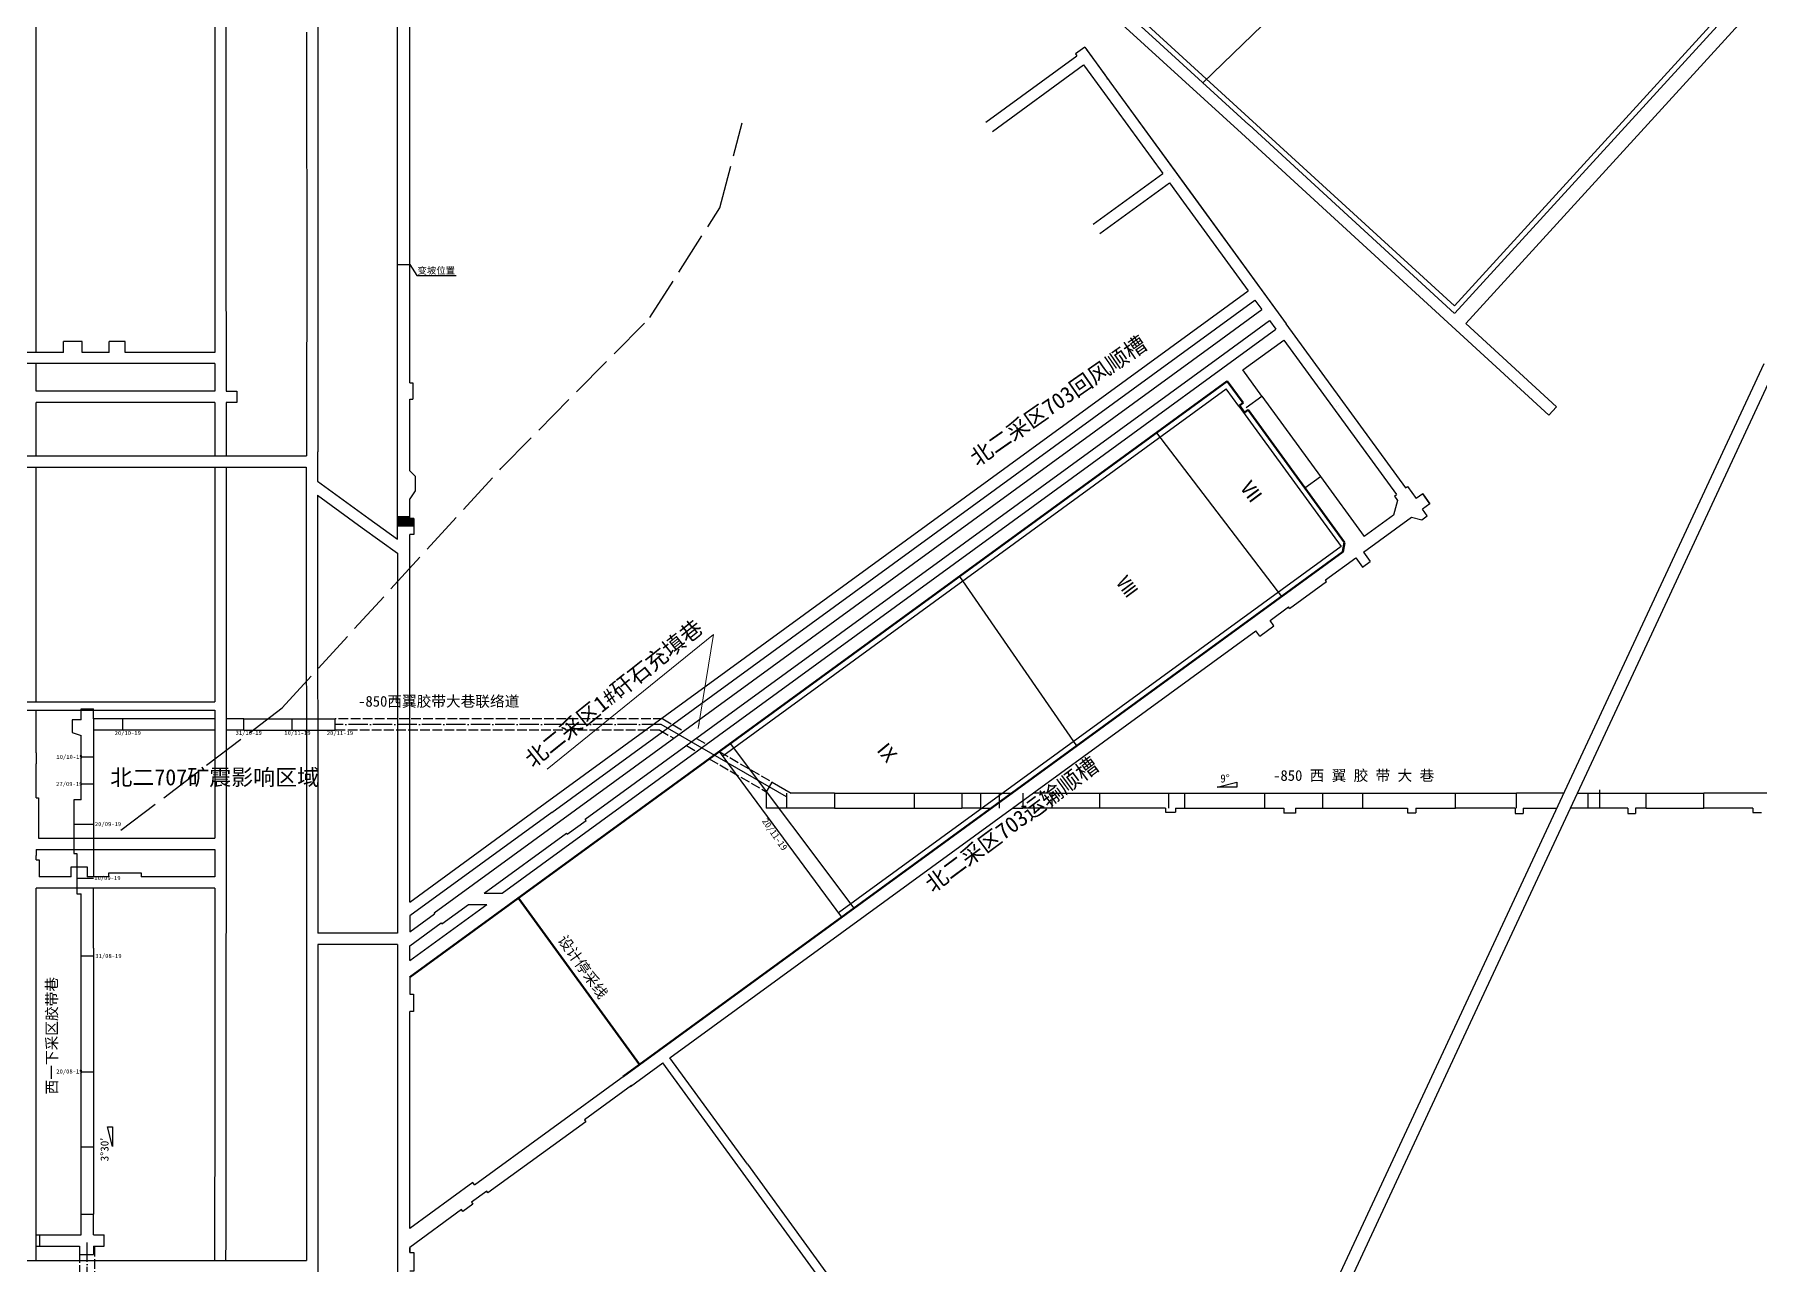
# Model space of a CAD drawing. Header units: millimetres. Extents: x 41513366 to 41522434, y 4590966 to 4600634.
# Drawn here: x 41518487 to 41519129, y 4596142 to 4596599 of the extents above; entities that cross this region are included whole.
import ezdxf

# ---------------------------------------------------------------- set-up
doc = ezdxf.new("R2010")
doc.units = ezdxf.units.MM
for name, pattern in [('ACAD_ISO02W100', [15, 12, -3]), ('ACAD_ISO04W100', [30, 24, -3, 0, -3]), ('SJHD', [10, 8, -2])]:
    doc.linetypes.add(name, pattern=pattern)
doc.layers.get('0').update_dxf_attribs({"lineweight": 18})
for name, color, linetype, lineweight in [('12煤巷道', 7, 'Continuous', 18), ('2014年工作面月末位置', 150, 'Continuous', 18), ('2016年12煤进尺', 7, 'Continuous', 18), ('7煤工作面编号', 7, 'Continuous', 18), ('7煤巷道', 6, 'Continuous', 18), ('7煤巷道名称', 6, 'Continuous', 18), ('停采线', 255, 'Continuous', 18), ('图纸改动标记', 2, 'Continuous', 18), ('岩巷', 30, 'Continuous', 18), ('岩巷巷道名称', 30, 'Continuous', 18), ('工作面月末位置', 7, 'Continuous', 18), ('设计', 4, 'Continuous', 18), ('采空区工作面颜色', 6, 'Continuous', 18)]:
    doc.layers.add(name, color=color, linetype=linetype, lineweight=lineweight)
doc.styles.add('仿宋_GB2312', font='')
doc.styles.add('正体', font='')
doc.styles.add('正等线体', font='simhei.ttf')
doc.styles.get('仿宋_GB2312').set_extended_font_data('宋体')
doc.styles.get('正体').set_extended_font_data('宋体')

# ---------------------------------------------------------------- blocks, each defined once
blk = doc.blocks.new('*X51')
at = {"layer": '图纸改动标记', "linetype": 'Continuous', "lineweight": 15, "ltscale": 2}
blk.add_hatch(color=0, dxfattribs=at).paths.add_polyline_path([(41518734.24, 4596340.98), (41518734.31, 4596342.99), (41518734.81, 4596342.91)], flags=0)
at = {"layer": '图纸改动标记', "color": 0, "linetype": 'Continuous', "lineweight": 15, "ltscale": 2}
for p, q in [((41518739.89, 4596376.04), (41518678.03, 4596325.89)), ((41518734.24, 4596340.98), (41518739.89, 4596376.04))]:
    blk.add_line(p, q, dxfattribs=at)
at = {"layer": '图纸改动标记', "color": 0, "lineweight": 15, "ltscale": 2}
blk.add_line((41518678.03, 4596325.89), (41518678.03, 4596325.89), dxfattribs=at)

msp = doc.modelspace()

# ---------------------------------------------------------------- hatches: boundary and pattern name
at = {"layer": '2016年12煤进尺', "lineweight": -3, "ltscale": 2}
msp.add_hatch(color=3, dxfattribs=at).paths.add_polyline_path([(41518628.384, 4596419.166), (41518626.884, 4596419.166), (41518626.884, 4596420.1058), (41518622.284, 4596420.1058), (41518622.284, 4596416.1058), (41518628.384, 4596416.1058)], flags=0)

# ---------------------------------------------------------------- linework, layer by layer
at = {"color": 6, "lineweight": -3, "ltscale": 0.001}
for p, q in [((41518938.151, 4596460.4275), (41518943.9708, 4596464.6667)), ((41518959.9354, 4596430.5204), (41518965.7552, 4596434.7596))]:
    msp.add_line(p, q, dxfattribs=at)
at = {"color": 150, "linetype": 'ByBlock', "lineweight": -3, "ltscale": 0.5}
for p, q in [((41518951.3874, 4596390.1487), (41518904.8686, 4596451.0309)), ((41518831.4176, 4596397.5307), (41518875.0278, 4596334.5304)), ((41518792.2754, 4596274.2546), (41518746.2577, 4596335.5006))]:
    msp.add_line(p, q, dxfattribs=at)
at = {"color": 30, "linetype": 'ByBlock', "lineweight": -3, "ltscale": 0.5}
for p, q in [((41518520.2, 4596340.393), (41518520.2, 4596344.593)), ((41518565.2, 4596340.393), (41518565.2, 4596344.593)), ((41518583.2, 4596340.393), (41518583.2, 4596344.593)), ((41518599.2, 4596340.393), (41518599.2, 4596344.5955)), ((41518759.548, 4596317.2351), (41518761.7666, 4596321.0779)), ((41518767.095, 4596317.009), (41518767.095, 4596311.409)), ((41518767.095, 4596317.009), (41518767.095, 4596311.409)), ((41518784.903, 4596317.009), (41518784.903, 4596311.409)), ((41518814.534, 4596317.009), (41518814.534, 4596311.409)), ((41518832.312, 4596317.009), (41518832.312, 4596311.409)), ((41518839.226, 4596317.009), (41518839.226, 4596311.409)), ((41518846.14, 4596317.009), (41518846.14, 4596311.409)), ((41518855.029, 4596317.009), (41518855.029, 4596311.409)), ((41518865.894, 4596311.409), (41518865.894, 4596317.009)), ((41518883.672, 4596311.409), (41518883.672, 4596317.009)), ((41518909.352, 4596311.409), (41518909.352, 4596317.009)), ((41518915.278, 4596311.409), (41518915.278, 4596317.009)), ((41518944.909, 4596317.009), (41518944.909, 4596311.409)), ((41518966.639, 4596311.409), (41518966.639, 4596317.009)), ((41518981.454, 4596311.408), (41518981.454, 4596317.009)), ((41518504.6, 4596213.391), (41518509.2, 4596213.391)), ((41518504.6, 4596185.443), (41518509.2, 4596185.443)), ((41518504.6, 4596160.49), (41518509.2, 4596160.49)), ((41518489.265, 4596148.5), (41518489.265, 4596152.7))]:
    msp.add_line(p, q, dxfattribs=at)
at = {"color": 1, "linetype": 'ByBlock', "lineweight": -3, "ltscale": 0.5}
msp.add_line((41518767.095, 4596315.5767), (41518720.474, 4596342.493), dxfattribs=at)
at = {"color": 7, "linetype": 'ByBlock', "lineweight": -3, "ltscale": 0.5}
msp.add_line((41518787.6519, 4596270.8869), (41518742.1806, 4596332.5309), dxfattribs=at)
at = {"color": 30, "lineweight": -3, "ltscale": 0.001}
for p, q in [((41518509.2, 4596330.3248), (41518504.6, 4596330.3248)), ((41518509.2, 4596320.325), (41518504.6, 4596320.325)), ((41518509.2, 4596305.325), (41518501.9, 4596305.325)), ((41518503, 4596285.325), (41518509.2, 4596285.325)), ((41518509.2, 4596256.325), (41518504.6, 4596256.325))]:
    msp.add_line(p, q, dxfattribs=at)
at = {"color": 1, "linetype": 'SJHD', "lineweight": -3, "ltscale": 2}
msp.add_lwpolyline([(41518519.4081, 4596303.1959), (41518579.3956, 4596348.6947), (41518660.8143, 4596437.6918), (41518716.2458, 4596493.869), (41518742.2451, 4596534.6627), (41518750.5476, 4596566.3065)], dxfattribs=at)
at = {"layer": '12煤巷道', "color": 30, "lineweight": -3}
for p, q in [((41518504.6, 4596344.258), (41518504.6, 4596348.374)), ((41518504.6, 4596330.3248), (41518504.6, 4596338.458)), ((41518509.2, 4596340.393), (41518509.2, 4596330.3248)), ((41518504.6, 4596320.325), (41518504.6, 4596330.3248)), ((41518509.2, 4596330.3248), (41518509.2, 4596320.325)), ((41518509.2, 4596320.325), (41518509.2, 4596305.325)), ((41518504.6, 4596314.525), (41518501.9, 4596314.525)), ((41518501.9, 4596314.525), (41518501.9, 4596305.325)), ((41518501.9, 4596305.325), (41518501.9, 4596294.525)), ((41518509.2, 4596305.325), (41518509.2, 4596288.325)), ((41518501.9, 4596294.525), (41518503, 4596294.525)), ((41518503, 4596294.525), (41518503, 4596279.525)), ((41518509.2, 4596288.325), (41518509.2, 4596285.824)), ((41518503, 4596279.525), (41518504.6, 4596279.525)), ((41518504.6, 4596259.325), (41518504.6, 4596279.525)), ((41518509.2, 4596259.325), (41518509.2, 4596281.624)), ((41518504.6, 4596185.443), (41518504.6, 4596259.325)), ((41518509.2, 4596259.325), (41518509.2, 4596185.443)), ((41518504.6, 4596160.49), (41518504.6, 4596185.443)), ((41518509.2, 4596185.443), (41518509.2, 4596160.49)), ((41518504.6, 4596152.7), (41518504.6, 4596160.49)), ((41518509.2, 4596152.705), (41518509.2, 4596160.49)), ((41518487.9328, 4596152.7), (41518504.6, 4596152.7)), ((41518509.2, 4596152.705), (41518513.2, 4596152.705)), ((41518513.2, 4596148.505), (41518513.2, 4596152.705)), ((41518487.933, 4596148.5027), (41518503.975, 4596148.5044)), ((41518509.275, 4596148.5), (41518513.2, 4596148.505))]:
    msp.add_line(p, q, dxfattribs=at)
at = {"layer": '2014年工作面月末位置', "color": 150, "lineweight": -3}
for p, q in [((41518935.3292, 4596460.9046), (41518930.6467, 4596467.3332)), ((41518935.3292, 4596460.9046), (41518973.3914, 4596408.6503)), ((41518973.3914, 4596408.6503), (41518786.4646, 4596272.4964))]:
    msp.add_line(p, q, dxfattribs=at)
msp.add_lwpolyline([(41518743.3673, 4596330.9222), (41518930.6467, 4596467.3332)], dxfattribs=at)
at = {"layer": '2016年12煤进尺', "lineweight": -3, "ltscale": 2}
msp.add_line((41518509.2, 4596344.593), (41518509.2, 4596340.393), dxfattribs=at)
at = {"layer": '2016年12煤进尺', "color": 2, "lineweight": -3, "ltscale": 2}
for p, q in [((41519069.673, 4596317.009), (41519069.673, 4596318.2771)), ((41519069.673, 4596311.409), (41519069.673, 4596317.009))]:
    msp.add_line(p, q, dxfattribs=at)
at = {"layer": '2016年12煤进尺', "color": 1, "lineweight": 50, "ltscale": 2}
msp.add_line((41518667.3007, 4596277.9887), (41518712.4027, 4596216.0697), dxfattribs=at)
at = {"layer": '2016年12煤进尺', "color": 30, "lineweight": -3, "ltscale": 2}
for points in [[(41518927.2584, 4596319.1711), (41518934.567, 4596321.0828), (41518934.567, 4596319.1711)], [(41518516.3375, 4596185.5763), (41518514.4259, 4596192.8849), (41518516.3375, 4596192.8849)]]:
    msp.add_lwpolyline(points, close=True, dxfattribs=at)
at = {"layer": '7煤巷道', "lineweight": -3}
for p, q in [((41518487.9126, 4596480.9), (41518487.9034, 4596630.9)), ((41519119.9188, 4596609.4198), (41519015.6808, 4596495.4112)), ((41519124.0557, 4596605.6454), (41519019.7963, 4596491.6134)), ((41518841.1825, 4596566.4627), (41518875.1314, 4596591.1903)), ((41518843.6554, 4596563.0676), (41518877.6042, 4596587.7954)), ((41518877.6045, 4596587.7956), (41518885.3715, 4596577.1323)), ((41518885.3715, 4596577.1323), (41518907.0424, 4596547.3802)), ((41518888.7657, 4596579.6046), (41518952.945, 4596491.4927)), ((41518888.7658, 4596579.6046), (41518918.2084, 4596539.1827)), ((41518909.5151, 4596543.9853), (41518914.8141, 4596536.7103)), ((41518914.8141, 4596536.7103), (41518938.8353, 4596503.7315)), ((41518918.2084, 4596539.1827), (41518952.945, 4596491.4927)), ((41518941.3081, 4596500.3366), (41518943.8986, 4596496.78)), ((41518946.8424, 4596492.7385), (41518949.1974, 4596489.5052)), ((41518505.046, 4596484.9), (41518498.046, 4596484.9)), ((41518498.046, 4596480.9), (41518498.046, 4596484.9)), ((41518505.046, 4596480.9), (41518505.046, 4596484.9)), ((41518521.046, 4596484.9), (41518515.046, 4596484.9)), ((41518515.046, 4596480.9), (41518515.046, 4596484.9)), ((41518521.046, 4596480.9), (41518521.046, 4596484.9)), ((41518498.046, 4596480.9), (41517928.0719, 4596480.9)), ((41518515.046, 4596480.9), (41518505.046, 4596480.9)), ((41518554.3387, 4596480.9), (41518521.046, 4596480.9)), ((41518554.3404, 4596476.7), (41518457.931, 4596476.7)), ((41518487.9135, 4596466.462), (41518487.9129, 4596476.7)), ((41518943.9707, 4596464.6667), (41518936.9056, 4596474.3664)), ((41519080.5952, 4596369.0795), (41519130.8098, 4596476.7652)), ((41519084.7642, 4596367.1355), (41519134.9788, 4596474.8211)), ((41518626.884, 4596469.551), (41518627.984, 4596469.551)), ((41518627.984, 4596469.551), (41518627.984, 4596463.551)), ((41518487.915, 4596442.4568), (41518487.9137, 4596462.262)), ((41518626.884, 4596463.551), (41518627.984, 4596463.551)), ((41518943.9707, 4596464.6667), (41518965.7552, 4596434.7596)), ((41518457.982, 4596442.4561), (41518487.915, 4596442.4568)), ((41518487.915, 4596442.4568), (41518588.5373, 4596442.4591)), ((41518592.5645, 4596443.895), (41518592.7374, 4596443.895)), ((41518457.982, 4596438.2561), (41518487.9152, 4596438.2568)), ((41518487.9152, 4596438.2568), (41518588.3674, 4596438.2591)), ((41518487.9206, 4596351.008), (41518487.9152, 4596438.2568)), ((41518626.884, 4596436.8725), (41518628.884, 4596434.87)), ((41518628.884, 4596434.87), (41518628.884, 4596429.37)), ((41518965.7552, 4596434.7596), (41518982.0059, 4596412.4496)), ((41518628.884, 4596429.37), (41518626.884, 4596426.371)), ((41518993.2689, 4596427.4702), (41518993.9967, 4596428.0004)), ((41518997.3916, 4596430.4732), (41518998.1187, 4596431.0028)), ((41519003.7877, 4596428.3161), (41519001.3624, 4596426.5495)), ((41519003.7876, 4596428.3168), (41519006.4958, 4596424.5986)), ((41519006.4956, 4596424.5984), (41519003.7877, 4596428.3161)), ((41518992.8755, 4596420.3678), (41518982.0054, 4596412.4502)), ((41518994.4464, 4596425.8536), (41518992.8755, 4596420.3678)), ((41519006.4958, 4596424.5986), (41519003.6664, 4596422.5379)), ((41519005.4327, 4596420.113), (41519003.6664, 4596422.5379)), ((41518609.2141, 4596415.7103), (41518622.284, 4596406.2143)), ((41518611.6828, 4596419.1082), (41518622.284, 4596411.4058)), ((41518628.384, 4596419.166), (41518626.884, 4596419.166)), ((41518628.384, 4596419.166), (41518628.384, 4596413.166)), ((41518981.7225, 4596406.5542), (41518999.6249, 4596419.5941)), ((41518999.6249, 4596419.5941), (41519003.4119, 4596418.6411)), ((41519003.4119, 4596418.6411), (41519005.4327, 4596420.113)), ((41518628.384, 4596413.166), (41518626.884, 4596413.166)), ((41518967.5868, 4596396.258), (41518978.8934, 4596404.4936)), ((41518978.8934, 4596404.4936), (41518981.4251, 4596401.0179)), ((41518981.4251, 4596401.0179), (41518984.2542, 4596403.0785)), ((41518981.7225, 4596406.5542), (41518984.2542, 4596403.0785)), ((41518954.2577, 4596385.6832), (41518967.9989, 4596395.6921)), ((41518967.9989, 4596395.6921), (41518967.5868, 4596396.258)), ((41518946.9749, 4596381.2446), (41518953.8455, 4596386.249)), ((41518954.2577, 4596385.6832), (41518953.8455, 4596386.249)), ((41518723.659, 4596218.5842), (41518941.6563, 4596377.3705)), ((41518943.1281, 4596375.3497), (41518941.6563, 4596377.3705)), ((41518943.1281, 4596375.3497), (41518948.4468, 4596379.2238)), ((41518948.4468, 4596379.2238), (41518946.9749, 4596381.2446)), ((41519021.6573, 4596242.6867), (41519080.5952, 4596369.0795)), ((41519025.8263, 4596240.7427), (41519084.7642, 4596367.1355)), ((41518457.959, 4596351.008), (41518554.3444, 4596351.008)), ((41518457.9591, 4596347.808), (41518554.3443, 4596347.808)), ((41518487.9217, 4596332.045), (41518487.9208, 4596347.808)), ((41518487.9217, 4596332.045), (41518487.922, 4596327.845)), ((41518554.3441, 4596332.045), (41518554.3427, 4596327.845)), ((41518487.9228, 4596315.262), (41518487.922, 4596327.8454)), ((41518685.4926, 4596301.697), (41518692.5354, 4596306.8263)), ((41518692.5354, 4596306.8263), (41518692.2119, 4596307.2705)), ((41518685.4926, 4596301.697), (41518685.1694, 4596302.1409)), ((41518487.924, 4596296.062), (41518487.9241, 4596293.845)), ((41518487.9242, 4596292.16), (41518487.9241, 4596293.845)), ((41518554.3323, 4596296.062), (41518554.3315, 4596293.845)), ((41518500.9246, 4596285.8243), (41518489.0242, 4596285.824)), ((41518496.9246, 4596285.824), (41518489.0242, 4596285.824)), ((41518500.9246, 4596289.6248), (41518506.9246, 4596289.6248)), ((41518500.9246, 4596285.8248), (41518500.9246, 4596289.6248)), ((41518506.9246, 4596289.6248), (41518506.9246, 4596285.824)), ((41518514.9246, 4596285.824), (41518506.9246, 4596285.824)), ((41518514.9246, 4596285.824), (41518514.9246, 4596287.424)), ((41518514.9246, 4596287.424), (41518526.9246, 4596287.424)), ((41518526.9246, 4596287.424), (41518526.9246, 4596285.824)), ((41518547.889, 4596285.824), (41518526.9246, 4596285.824)), ((41518554.3289, 4596285.824), (41518547.889, 4596285.824)), ((41518487.9333, 4596143.232), (41518487.9248, 4596281.624)), ((41518547.889, 4596281.624), (41518487.9248, 4596281.624)), ((41518496.9246, 4596281.624), (41518487.9248, 4596281.624)), ((41518547.889, 4596281.624), (41518496.9246, 4596281.624)), ((41518554.3273, 4596281.624), (41518547.889, 4596281.624)), ((41518654.5446, 4596279.834), (41518661.3385, 4596279.834)), ((41518648.7784, 4596275.634), (41518655.5723, 4596275.634)), ((41518635.9201, 4596272.4544), (41518636.1556, 4596272.131)), ((41518638.6283, 4596268.7361), (41518638.8638, 4596268.4128)), ((41518622.284, 4596264.8805), (41518592.6514, 4596264.8741)), ((41518622.284, 4596260.6805), (41518592.6523, 4596260.6741)), ((41518827.083, 4595814.5363), (41519025.8263, 4596240.7427)), ((41518895.6539, 4595972.4717), (41519021.6573, 4596242.6867)), ((41518709.0688, 4596207.9569), (41518721.0724, 4596216.7001)), ((41518749.9214, 4596177.0934), (41518721.0724, 4596216.7001)), ((41518752.508, 4596178.9774), (41518723.659, 4596218.5842)), ((41518651.0156, 4596171.3636), (41518706.75, 4596211.959)), ((41518779.1093, 4596137.0214), (41518749.9214, 4596177.0934)), ((41518752.508, 4596178.9774), (41518781.6959, 4596138.9054)), ((41518650.3683, 4596172.2523), (41518626.884, 4596155.1475)), ((41518651.0159, 4596171.3632), (41518650.3683, 4596172.2523)), ((41518626.884, 4596146.1949), (41518626.884, 4596148.0949)), ((41518453.7333, 4596143.232), (41518554.1998, 4596143.232))]:
    msp.add_line(p, q, dxfattribs=at)
at = {"layer": '7煤巷道', "color": 1, "lineweight": 50}
for p, q in [((41518936.9458, 4596462.0821), (41518931.0858, 4596470.1273)), ((41518936.9458, 4596462.0822), (41518935.6525, 4596461.1401)), ((41518935.6525, 4596461.1401), (41518937.5366, 4596458.5536)), ((41518937.5366, 4596458.5536), (41518938.8298, 4596459.4956)), ((41518938.8298, 4596459.4956), (41518959.9354, 4596430.5204)), ((41518959.9354, 4596430.5204), (41518974.7143, 4596410.231)), ((41518974.7143, 4596410.231), (41518974.0893, 4596406.6843)), ((41518974.0893, 4596406.6843), (41518706.3603, 4596211.6756))]:
    msp.add_line(p, q, dxfattribs=at)
at = {"layer": '7煤巷道', "color": 6, "lineweight": -3}
for p, q in [((41518487.9228, 4596315.262), (41518488.7234, 4596315.262)), ((41518488.7234, 4596315.262), (41518488.7234, 4596300.262))]:
    msp.add_line(p, q, dxfattribs=at)
at = {"layer": '7煤巷道', "linetype": 'ACAD_ISO02W100', "lineweight": -3}
for p, q in [((41518500.9246, 4596285.8248), (41518500.9246, 4596289.6248)), ((41518500.9246, 4596289.6248), (41518506.9246, 4596289.6248)), ((41518506.9246, 4596289.6248), (41518506.9246, 4596285.824)), ((41518514.9246, 4596285.824), (41518514.9246, 4596287.424)), ((41518514.9246, 4596287.424), (41518526.9246, 4596287.424)), ((41518526.9246, 4596287.424), (41518526.9246, 4596285.824))]:
    msp.add_line(p, q, dxfattribs=at)
at = {"layer": '7煤巷道', "lineweight": -3, "ltscale": 0.3}
msp.add_line((41518453.7333, 4596143.232), (41518588.486, 4596143.232), dxfattribs=at)
at = {"layer": '7煤巷道', "lineweight": -3}
for points in [[(41518592.7174, 4596876.3591), (41518592.7466, 4596443.8938)], [(41518622.284, 4596411.4058), (41518622.284, 4596877.791)], [(41518626.884, 4596469.551), (41518626.884, 4596877.791)], [(41518554.3149, 4596630.9), (41518554.318, 4596562.824), (41518554.323, 4596519.628), (41518554.3387, 4596480.9)], [(41518558.5149, 4596630.9), (41518558.518, 4596562.824), (41518558.523, 4596519.6281), (41518558.542, 4596472.6564), (41518558.5422, 4596466.4621)], [(41518865.8717, 4596626.6592), (41518900.2737, 4596595.2068), (41518936.346, 4596562.3496), (41519050.7544, 4596457.5636)], [(41518868.7056, 4596629.7589), (41518903.1077, 4596598.3065)], [(41518878.0229, 4596594.3542), (41518874.628, 4596591.8815)], [(41518878.0229, 4596594.3542), (41518888.7661, 4596579.6049)], [(41518903.1055, 4596598.3086), (41518939.0894, 4596565.5319)], [(41518903.1055, 4596598.3086), (41518939.0894, 4596565.5319)], [(41518903.1055, 4596598.3086), (41518939.0894, 4596565.5319)], [(41518874.628, 4596591.8815), (41518875.1314, 4596591.1903)], [(41518939.1809, 4596565.4485), (41519015.6666, 4596495.3957)], [(41518881.1761, 4596528.5397), (41518907.0424, 4596547.3802)], [(41518883.6489, 4596525.1448), (41518909.5151, 4596543.9853)], [(41518908.7396, 4596548.6164), (41518908.7402, 4596548.6169)], [(41518908.7396, 4596548.6164), (41518908.7402, 4596548.6169)], [(41518911.2124, 4596545.2216), (41518911.213, 4596545.222)], [(41518911.2124, 4596545.2216), (41518911.213, 4596545.222)], [(41518677.2661, 4596313.2092), (41518938.8353, 4596503.7315)], [(41518679.7388, 4596309.8143), (41518941.3081, 4596500.3366)], [(41518925.3937, 4596483.3014), (41518943.8986, 4596496.78)], [(41518928.3375, 4596479.2599), (41518946.8424, 4596492.7385)], [(41518952.8953, 4596491.4565), (41518997.3916, 4596430.4732)], [(41519019.7963, 4596491.6134), (41519053.5911, 4596460.6608)], [(41518880.8366, 4596439.7124), (41518949.1974, 4596489.5052)], [(41518936.9056, 4596474.3664), (41518952.1412, 4596485.4637)], [(41518952.1412, 4596485.4637), (41518993.9967, 4596428.0004)], [(41518635.9202, 4596272.4541), (41518925.3937, 4596483.3014)], [(41518692.212, 4596307.2703), (41518928.3375, 4596479.2599)], [(41518554.3404, 4596476.7), (41518554.342, 4596472.656), (41518554.3422, 4596466.462)], [(41518543.9138, 4596466.462), (41518487.9138, 4596466.462)], [(41518554.3423, 4596466.462), (41518543.9138, 4596466.462)], [(41518558.5421, 4596466.4621), (41518562.5421, 4596466.4621), (41518562.5421, 4596462.2621), (41518558.5422, 4596462.262)], [(41518543.9138, 4596462.262), (41518487.914, 4596462.262)], [(41518554.3424, 4596462.262), (41518543.9138, 4596462.262)], [(41518554.3422, 4596462.262), (41518554.3427, 4596442.4583)], [(41518558.5422, 4596462.262), (41518558.5427, 4596442.4584)], [(41518626.884, 4596436.8725), (41518626.884, 4596463.551)], [(41519050.7544, 4596457.5636), (41519053.5911, 4596460.6608)], [(41518592.5645, 4596443.895), (41518592.57, 4596432.9947)], [(41518661.3385, 4596279.834), (41518880.8366, 4596439.7124)], [(41518554.3428, 4596438.2583), (41518554.343, 4596430.012), (41518554.345, 4596381.193), (41518554.3444, 4596351.008)], [(41518558.5428, 4596438.2584), (41518558.543, 4596430.012), (41518558.545, 4596381.193), (41518558.544, 4596331.663), (41518558.529, 4596286.1407), (41518558.513, 4596243.5727), (41518558.519, 4596197.7761), (41518558.407, 4596151.0488), (41518558.3998, 4596143.232)], [(41518592.57, 4596432.9947), (41518611.6828, 4596419.1082)], [(41518592.5726, 4596427.8013), (41518609.2141, 4596415.7103)], [(41518993.2689, 4596427.4702), (41518994.4464, 4596425.8536)], [(41518998.1187, 4596431.0028), (41519001.3624, 4596426.5495)], [(41518626.884, 4596419.166), (41518626.884, 4596426.371)], [(41518626.884, 4596408.0637), (41518626.884, 4596413.166)], [(41518626.884, 4596406.4123), (41518626.884, 4596408.0637)], [(41518622.284, 4596406.2143), (41518622.284, 4596365.4772)], [(41518626.884, 4596365.4772), (41518626.884, 4596406.4123)], [(41518622.284, 4596365.4772), (41518622.284, 4596264.8805)], [(41518626.884, 4596276.5118), (41518626.884, 4596365.4772)], [(41518554.3443, 4596347.808), (41518554.344, 4596332.045)], [(41518554.3427, 4596327.845), (41518554.3337, 4596300.262)], [(41518626.884, 4596276.5118), (41518677.2661, 4596313.2092)], [(41518679.7388, 4596309.8143), (41518626.884, 4596271.3158), (41518626.884, 4596265.3774), (41518636.1557, 4596272.1308)], [(41518488.7234, 4596300.262), (41518554.3353, 4596300.262)], [(41518654.5446, 4596279.834), (41518685.1695, 4596302.1407)], [(41518487.9236, 4596296.062), (41518554.3339, 4596296.062)], [(41518487.9242, 4596292.16), (41518489.0242, 4596292.16), (41518489.0242, 4596285.824)], [(41518554.3315, 4596293.845), (41518554.329, 4596286.141), (41518554.3289, 4596285.824)], [(41518554.3273, 4596281.624), (41518554.313, 4596243.573), (41518554.319, 4596197.776), (41518554.207, 4596151.051), (41518554.1998, 4596143.232)], [(41518626.884, 4596254.738), (41518655.5723, 4596275.634)], [(41518638.864, 4596268.4126), (41518648.7784, 4596275.634)], [(41518626.884, 4596254.738), (41518626.884, 4596260.1814), (41518638.6285, 4596268.7359)], [(41518622.284, 4596260.6805), (41518622.284, 4596144.7453)], [(41518626.884, 4596248.5522), (41518626.884, 4596242.241), (41518628.284, 4596242.241), (41518628.284, 4596235.841), (41518626.884, 4596235.841)], [(41518626.884, 4596155.1475), (41518626.884, 4596235.841)], [(41518709.4582, 4596208.2408), (41518691.9107, 4596195.4594), (41518692.3817, 4596194.8127), (41518656.0072, 4596168.3193), (41518655.5369, 4596168.9651), (41518649.8786, 4596164.8439), (41518650.4086, 4596164.1163), (41518646.6903, 4596161.4081), (41518646.1604, 4596162.1356), (41518626.884, 4596148.0949), (41518626.884, 4596146.1949), (41518628.384, 4596146.1949), (41518628.384, 4596139.1949), (41518626.884, 4596139.1949)], [(41518622.284, 4596144.7453), (41518622.284, 4595795.477)]]:
    msp.add_lwpolyline(points, dxfattribs=at)
for points in [[(41518588.5361, 4596600), (41518588.538, 4596571.2119, 0.00001144), (41518588.538, 4596571.2118), (41518588.543, 4596527.096), (41518588.5373, 4596442.4591)], [(41518588.3674, 4596438.2591), (41518588.449, 4596275.7908), (41518588.468, 4596188.3843, 0.00004528), (41518588.468, 4596188.3837), (41518588.486, 4596143.232)], [(41518592.5726, 4596427.8013), (41518592.649, 4596275.7925, -0.00007129), (41518592.649, 4596275.7922), (41518592.6514, 4596264.8741)], [(41518592.6523, 4596260.6741), (41518592.668, 4596188.3853), (41518592.7, 4596108.0844, -0.00001825), (41518592.7, 4596108.0843), (41518592.73, 4596015.9194), (41518592.773, 4595936.3565, -0.00010203), (41518592.773, 4595936.3561), (41518592.7339, 4595752.4741)]]:
    msp.add_lwpolyline(points, format="xyb", dxfattribs=at)
at = {"layer": '7煤巷道', "color": 1, "lineweight": 50}
for points in [[(41518883.7804, 4596435.6709), (41518931.0858, 4596470.1273)], [(41518626.884, 4596248.5522), (41518883.7804, 4596435.6709)]]:
    msp.add_lwpolyline(points, dxfattribs=at)
at = {"layer": '7煤巷道', "color": 6, "lineweight": -3}
msp.add_lwpolyline([(41518487.9242, 4596292.16), (41518489.0242, 4596292.16), (41518489.0242, 4596285.824)], dxfattribs=at)
at = {"layer": '图纸改动标记', "color": 1, "lineweight": -3, "ltscale": 2}
msp.add_line((41518622.284, 4596513.551), (41518626.884, 4596513.551), dxfattribs=at)
at = {"layer": '图纸改动标记', "color": 3, "linetype": 'ACAD_ISO02W100', "lineweight": -3, "ltscale": 0.3}
for p, q in [((41518721.0367, 4596344.593), (41518599.2, 4596344.593)), ((41518721.0367, 4596344.593), (41518728.8035, 4596340.1089)), ((41518719.9113, 4596340.393), (41518599.2, 4596340.393)), ((41518719.9113, 4596340.393), (41518725.0893, 4596337.4035)), ((41518733.5409, 4596337.3738), (41518737.332, 4596335.185)), ((41518729.8267, 4596334.6684), (41518733.6178, 4596332.4797)), ((41518742.0694, 4596332.4499), (41518761.7666, 4596321.0779)), ((41518738.3552, 4596329.7446), (41518759.548, 4596317.5091)), ((41518759.548, 4596317.5091), (41518759.548, 4596311.409)), ((41518504.1, 4596106.342), (41518504.1, 4596148.5)), ((41518509.7, 4596108.642), (41518509.7, 4596148.5))]:
    msp.add_line(p, q, dxfattribs=at)
at = {"layer": '图纸改动标记', "color": 30, "lineweight": -3, "ltscale": 0.3}
for p, q in [((41518761.7666, 4596321.0779), (41518768.8142, 4596317.009)), ((41518784.903, 4596311.409), (41518767.095, 4596311.409)), ((41518784.903, 4596317.009), (41518768.8142, 4596317.009)), ((41518784.903, 4596317.009), (41518832.312, 4596317.009)), ((41518784.903, 4596311.409), (41518832.312, 4596311.409)), ((41518832.312, 4596317.009), (41518839.226, 4596317.009)), ((41518839.226, 4596311.409), (41518832.312, 4596311.409)), ((41518839.226, 4596317.009), (41518846.14, 4596317.009)), ((41518839.226, 4596311.409), (41518843.285, 4596311.409)), ((41518846.14, 4596317.009), (41518850.9733, 4596317.009)), ((41518851.0979, 4596311.409), (41518855.029, 4596311.409)), ((41518865.894, 4596311.409), (41518855.029, 4596311.409)), ((41518865.894, 4596317.009), (41518858.7861, 4596317.009)), ((41518865.894, 4596317.009), (41518909.352, 4596317.009)), ((41518908.118, 4596311.409), (41518865.894, 4596311.409)), ((41518909.352, 4596317.009), (41518944.909, 4596317.009)), ((41518911.772, 4596311.409), (41518944.909, 4596311.409)), ((41518944.909, 4596317.009), (41518966.639, 4596317.009)), ((41518944.909, 4596311.409), (41518952.116, 4596311.409)), ((41518956.416, 4596311.409), (41518966.639, 4596311.409)), ((41518966.639, 4596317.009), (41518981.454, 4596317.009)), ((41518966.639, 4596311.409), (41518981.454, 4596311.408)), ((41518981.454, 4596317.009), (41519016.023, 4596317.009)), ((41518981.454, 4596311.408), (41518998.079, 4596311.408)), ((41519001.279, 4596311.408), (41519016.023, 4596311.408)), ((41519016.023, 4596317.009), (41519038.74, 4596317.009)), ((41519038.187, 4596311.408), (41519016.023, 4596311.4089)), ((41519056.3143, 4596317.009), (41519038.74, 4596317.009)), ((41519041.187, 4596311.408), (41519053.7025, 4596311.408)), ((41519065.408, 4596311.409), (41519058.7785, 4596311.409)), ((41519061.3898, 4596317.009), (41519065.408, 4596317.009)), ((41519065.408, 4596317.009), (41519086.927, 4596317.009)), ((41519080.146, 4596311.409), (41519065.408, 4596311.409)), ((41519086.927, 4596311.409), (41519082.946, 4596311.409)), ((41519086.927, 4596317.009), (41519108.441, 4596317.009)), ((41519086.927, 4596311.4087), (41519108.441, 4596311.408)), ((41519136.809, 4596317.009), (41519108.441, 4596317.009)), ((41519126.622, 4596311.4086), (41519108.441, 4596311.408))]:
    msp.add_line(p, q, dxfattribs=at)
at = {"layer": '图纸改动标记', "color": 1, "lineweight": -3, "ltscale": 2}
msp.add_lwpolyline([(41518626.884, 4596513.551), (41518629.5909, 4596509.43), (41518644.1717, 4596509.43)], dxfattribs=at)
at = {"layer": '图纸改动标记', "color": 3, "lineweight": -3, "ltscale": 2}
for points in [[(41518971.7864, 4596460.9264), (41518971.7864, 4596460.9264)], [(41518972.3257, 4596461.3192), (41518972.3261, 4596461.3195)], [(41519005.8419, 4596425.4946), (41519006.4918, 4596424.5956)]]:
    msp.add_lwpolyline(points, dxfattribs=at)
at = {"layer": '岩巷', "color": 3, "linetype": 'ACAD_ISO04W100', "lineweight": -3, "ltscale": 0.5}
msp.add_line((41518878.526, 4596593.6628), (41518888.7658, 4596579.6046), dxfattribs=at)
at = {"layer": '岩巷', "color": 3, "linetype": 'ACAD_ISO02W100', "lineweight": -3, "ltscale": 0.5}
msp.add_line((41519001.8476, 4596426.9038), (41519001.8476, 4596426.9038), dxfattribs=at)
at = {"layer": '岩巷', "lineweight": -3}
for p, q in [((41518504.6, 4596344.258), (41518501.3242, 4596344.258)), ((41518501.3242, 4596344.258), (41518501.3242, 4596339.5547)), ((41518504.6, 4596348.374), (41518509.2, 4596348.374)), ((41518509.2, 4596344.593), (41518509.2, 4596348.374)), ((41518554.3443, 4596344.593), (41518509.2, 4596344.593)), ((41518565.2, 4596344.593), (41518558.5443, 4596344.593)), ((41518565.2, 4596344.593), (41518583.2, 4596344.593)), ((41518583.2, 4596344.593), (41518599.2, 4596344.593)), ((41518501.3242, 4596339.5547), (41518504.6, 4596338.458)), ((41518554.3442, 4596340.393), (41518509.2, 4596340.393)), ((41518565.2, 4596340.393), (41518558.5442, 4596340.393)), ((41518565.2, 4596340.393), (41518583.2, 4596340.393)), ((41518583.2, 4596340.393), (41518599.2, 4596340.393)), ((41518504.6, 4596314.525), (41518504.6, 4596320.325)), ((41518759.548, 4596317.2351), (41518759.548, 4596311.409)), ((41518761.4735, 4596311.409), (41518759.548, 4596311.409)), ((41518767.095, 4596311.409), (41518761.4735, 4596311.409)), ((41518908.118, 4596311.409), (41518908.118, 4596309.909)), ((41518911.772, 4596311.409), (41518911.772, 4596309.909)), ((41518952.116, 4596311.409), (41518952.116, 4596309.609)), ((41518956.416, 4596311.409), (41518956.416, 4596309.609)), ((41518998.079, 4596311.409), (41518998.079, 4596309.709)), ((41519001.279, 4596311.409), (41519001.279, 4596309.709)), ((41519016.023, 4596311.408), (41519016.023, 4596317.009)), ((41519038.187, 4596311.409), (41519038.187, 4596309.409)), ((41519038.74, 4596311.408), (41519038.74, 4596317.009)), ((41519041.187, 4596311.409), (41519041.187, 4596309.409)), ((41519065.408, 4596311.409), (41519065.408, 4596317.009)), ((41519080.146, 4596311.409), (41519080.146, 4596309.409)), ((41519082.946, 4596311.409), (41519082.946, 4596309.409)), ((41519086.927, 4596311.4087), (41519086.927, 4596317.009)), ((41519108.441, 4596311.408), (41519108.441, 4596317.009)), ((41518908.118, 4596309.909), (41518911.772, 4596309.909)), ((41518956.416, 4596309.609), (41518952.116, 4596309.609)), ((41518998.079, 4596309.709), (41519001.279, 4596309.709)), ((41519038.187, 4596309.409), (41519041.187, 4596309.409)), ((41519080.146, 4596309.409), (41519082.946, 4596309.409)), ((41518503.975, 4596148.5), (41518503.975, 4596145.4)), ((41518503.975, 4596145.4), (41518509.275, 4596145.4)), ((41518509.275, 4596148.5), (41518509.275, 4596145.4))]:
    msp.add_line(p, q, dxfattribs=at)
at = {"layer": '岩巷', "color": 30, "lineweight": -3}
for p, q in [((41519038.187, 4596311.409), (41519038.187, 4596309.409)), ((41519041.187, 4596311.409), (41519041.187, 4596309.409)), ((41519126.622, 4596311.409), (41519126.622, 4596309.809)), ((41519038.187, 4596309.409), (41519041.187, 4596309.409)), ((41519126.622, 4596309.809), (41519129.822, 4596309.809))]:
    msp.add_line(p, q, dxfattribs=at)
at = {"layer": '工作面月末位置', "color": 150, "lineweight": -3}
msp.add_lwpolyline([(41519033.1167, 4596688.6134), (41518921.9171, 4596581.0816)], dxfattribs=at)
at = {"layer": '设计', "color": 1, "linetype": 'ACAD_ISO04W100', "lineweight": -3, "ltscale": 0.3}
for p, q in [((41518720.474, 4596342.493), (41518599.2, 4596342.493)), ((41518506.9, 4596106.342), (41518506.9, 4596150.6))]:
    msp.add_line(p, q, dxfattribs=at)
at = {"layer": '采空区工作面颜色', "color": 150, "lineweight": -3}
msp.add_lwpolyline([(41519004.2679, 4596712.2262), (41519117.0918, 4596609.2917), (41519015.5538, 4596498.2363), (41518901.5164, 4596602.4305)], close=True, dxfattribs=at)
msp.add_lwpolyline([(41519004.2679, 4596712.2262), (41519117.0918, 4596609.2917), (41519015.5538, 4596498.2363), (41518901.5164, 4596602.4305)], close=True, dxfattribs=at)

# ---------------------------------------------------------------- block references
at = {"layer": '图纸改动标记', "color": 6, "lineweight": -3, "ltscale": 2}
msp.add_blockref('*X51', (0, 0), dxfattribs=at)

# ---------------------------------------------------------------- texts
at = {"color": 30, "linetype": 'ByBlock', "lineweight": -3, "ltscale": 0.5, "char_height": 2.5, "width": 16.707619, "attachment_point": 1, "rotation": 0.0644664, "style": '仿宋_GB2312'}
for s, insert in [('{\\H0.625x;20/10-19}', (41518517.0848, 4596340.1448)), ('{\\H0.625x;31/10-19}', (41518562.0905, 4596340.2089)), ('{\\H0.625x;10/11-19}', (41518580.2144, 4596340.1813)), ('{\\H0.625x;20/11-19}', (41518596.0501, 4596340.1483)), ('{\\H0.625x;10/10-19}', (41518495.4172, 4596331.28)), ('{\\H0.625x;27/09-19}', (41518495.3098, 4596321.1883)), ('{\\H0.625x;20/09-19}', (41518509.7282, 4596306.2842)), ('{\\H0.625x;10/09-19}', (41518509.5173, 4596286.2234)), ('{\\H0.625x;31/08-19}', (41518509.8989, 4596257.2439)), ('{\\H0.625x;20/08-19}', (41518495.3789, 4596214.2876))]:
    msp.add_mtext(s, dxfattribs=dict(at, insert=insert))
at = {"color": 7, "linetype": 'ByBlock', "lineweight": -3, "ltscale": 0.5, "insert": (41518763.3306, 4596310.3552), "char_height": 2.5, "width": 13.847222, "attachment_point": 1, "rotation": 304.6064852, "style": '仿宋_GB2312'}
msp.add_mtext('\\P20/11-19', dxfattribs=at)
at = {"layer": '2014年工作面月末位置', "color": 150, "lineweight": -3, "char_height": 5, "width": 172.213633, "attachment_point": 1, "style": '正体'}
for s, insert, rotation in [('{\\H1.083x;Ⅶ}', (41518939.9403, 4596433.745), 306.6784608), ('{\\H1.083x;Ⅷ}', (41518893.8406, 4596398.4068), 306.6784608), ('{\\H1.083x;Ⅸ}', (41518804.2512, 4596336.6807), 309.5324782)]:
    msp.add_mtext(s, dxfattribs=dict(at, insert=insert, rotation=rotation))
at = {"layer": '7煤工作面编号', "color": 0, "linetype": 'SJHD', "lineweight": -3, "insert": (41518554.3399, 4596319.2066), "char_height": 6, "width": 234.47629, "attachment_point": 8, "style": '正等线体'}
msp.add_mtext('{\\fSimSun|b0|i0|c134|p49;北二707矿震影响区域}', dxfattribs=at)
at = {"layer": '7煤巷道名称', "color": 6, "linetype": 'SJHD', "lineweight": -3, "char_height": 6, "attachment_point": 8, "style": '仿宋_GB2312'}
for s, insert, width, rotation in [(' 北二采区703回风顺槽', (41518868.6229, 4596458.7387), 267.447006, 34.8167892), (' 北二采区703运输顺槽', (41518851.4413, 4596301.1633), 221.618583, 36.5986271)]:
    msp.add_mtext(s, dxfattribs=dict(at, insert=insert, width=width, rotation=rotation))
at = {"layer": '停采线', "color": 3, "lineweight": -3, "insert": (41518685.0758, 4596264.736), "char_height": 4, "width": 233.64824, "attachment_point": 1, "rotation": 305.3112896, "style": '仿宋_GB2312'}
msp.add_mtext('设计停采线 ', dxfattribs=at)
at = {"layer": '图纸改动标记', "color": 1, "lineweight": -3, "ltscale": 2, "insert": (41518643.7765, 4596511.1973), "char_height": 2.5, "width": 20.9375, "attachment_point": 6, "style": '仿宋_GB2312'}
msp.add_mtext('变坡位置', dxfattribs=at)
at = {"layer": '岩巷', "color": 6, "linetype": 'ACAD_ISO02W100', "lineweight": -3, "ltscale": 0.5, "insert": (41518668.9892, 4596330.8482), "char_height": 6, "width": 107.951737, "attachment_point": 1, "rotation": 38.7267739, "style": '正等线体'}
msp.add_mtext('北二采区1#矸石充填巷', dxfattribs=at)
at = {"layer": '岩巷', "color": 30, "lineweight": -3, "insert": (41518928.4767, 4596323.9535), "char_height": 3, "width": 24.830141, "attachment_point": 1, "style": '仿宋_GB2312'}
msp.add_mtext('9%%D', dxfattribs=at)
at = {"layer": '岩巷', "color": 30, "lineweight": -3, "insert": (41518511.8249, 4596180.1069), "char_height": 3, "width": 24.830141, "attachment_point": 1, "rotation": 90, "style": '仿宋_GB2312'}
msp.add_mtext('3%%D30′', dxfattribs=at)
at = {"layer": '岩巷巷道名称', "color": 3, "lineweight": -3, "insert": (41518607.6786, 4596353.1486), "char_height": 4, "width": 197.9996, "attachment_point": 1, "style": '正等线体'}
msp.add_mtext('{\\fSimSun|b0|i0|c134|p49;-850西翼胶带大巷联络道}', dxfattribs=at)
at = {"layer": '岩巷巷道名称', "color": 30, "lineweight": -3, "insert": (41518948.1242, 4596325.5679), "char_height": 4, "width": 197.9996, "attachment_point": 1, "style": '正等线体'}
msp.add_mtext('{\\fSimSun|b0|i0|c134|p49;-850 西 翼 胶 带 大 巷}', dxfattribs=at)
at = {"layer": '岩巷巷道名称', "lineweight": -3, "insert": (41518491.6945, 4596204.9841), "char_height": 4, "width": 197.9996, "attachment_point": 1, "rotation": 90, "style": '正等线体'}
msp.add_mtext('{\\fSimSun|b0|i0|c134|p49;西一下采区胶带巷}', dxfattribs=at)

doc.saveas('drawing.dxf')
